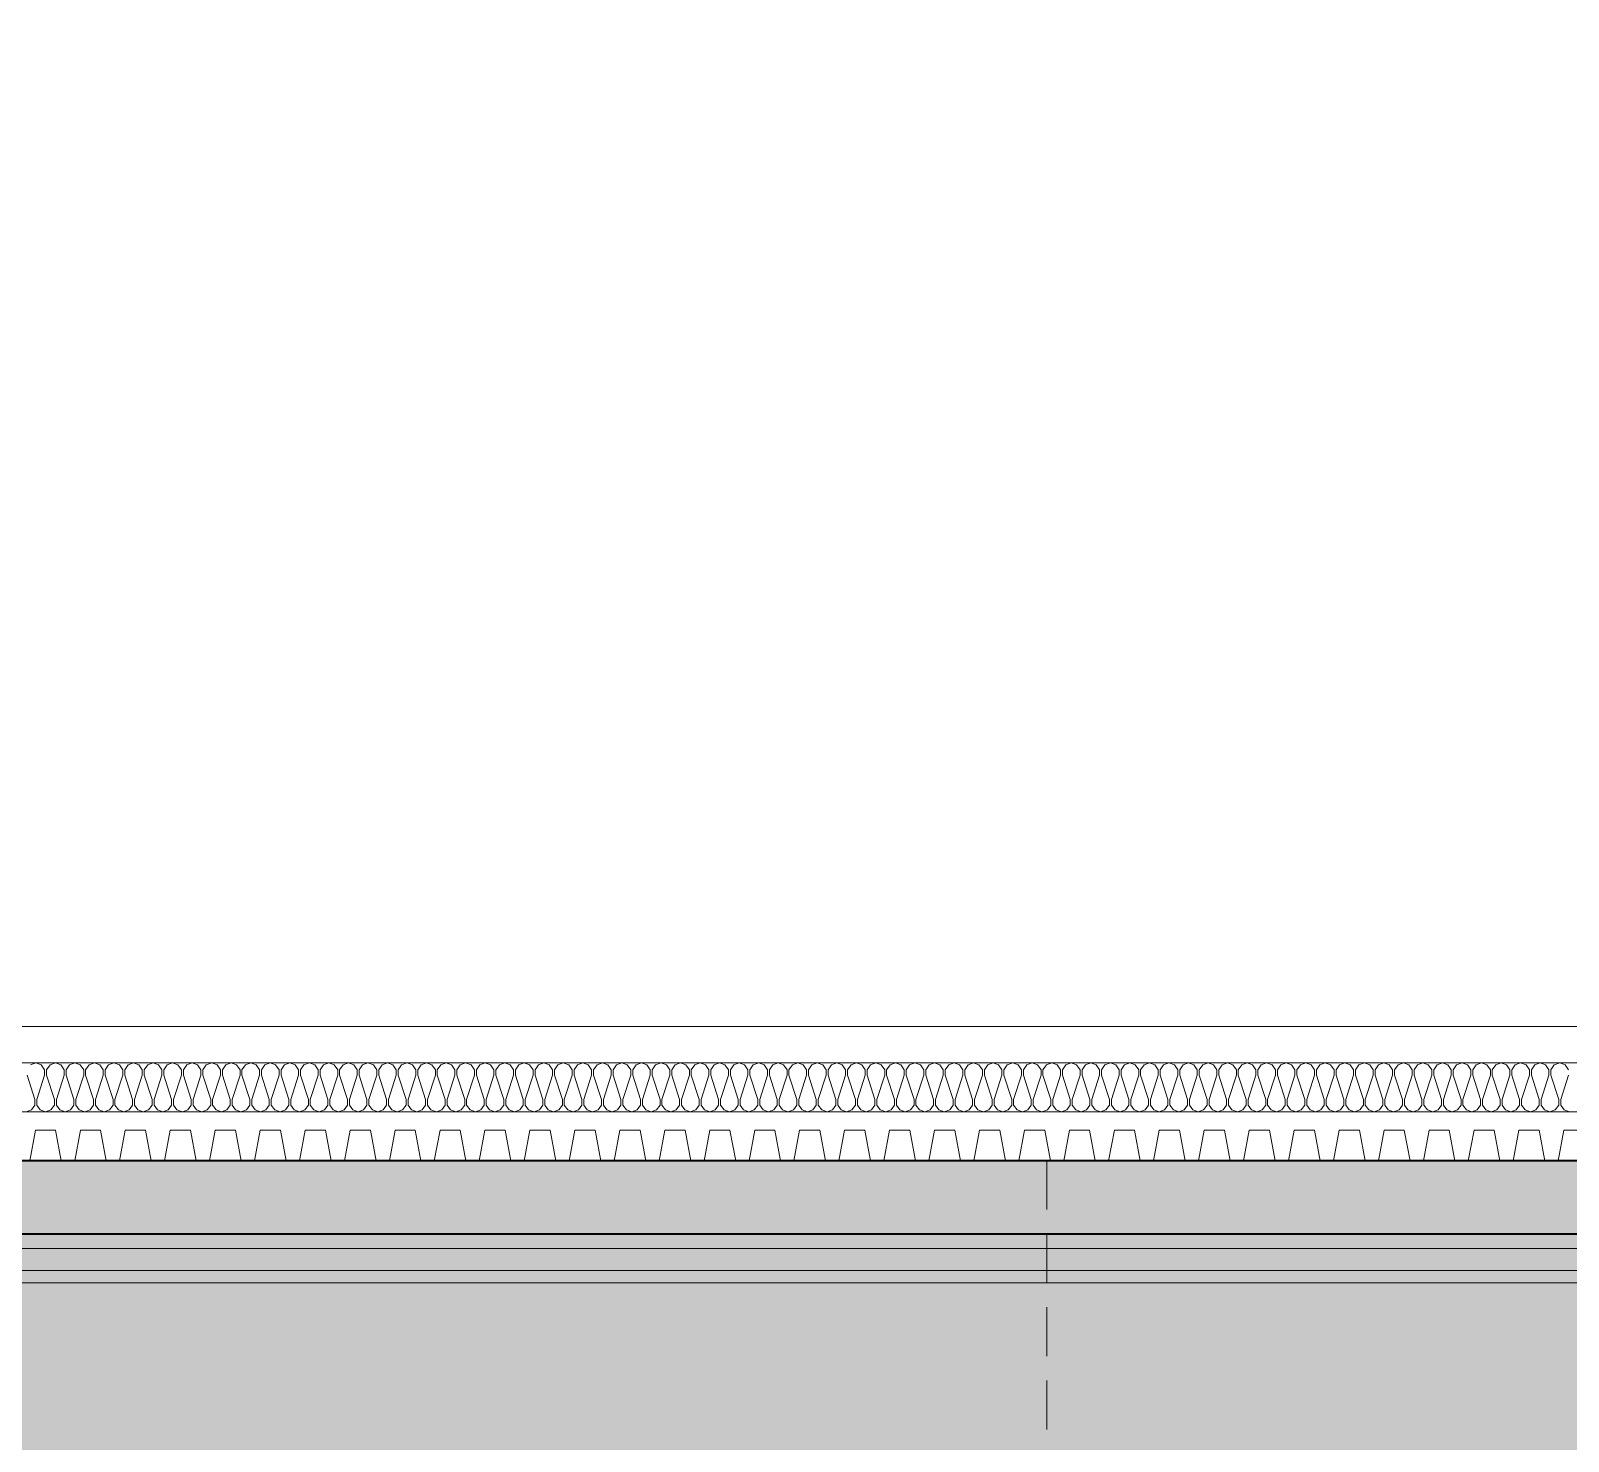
# Model space of a CAD drawing. Header units: millimetres. Extents: x 0 to 420000, y 0 to 297000.
# Drawn here: x 148502 to 154798, y 22752 to 28526 of the extents above; entities that cross this region are included whole.
import ezdxf

# ---------------------------------------------------------------- set-up
doc = ezdxf.new("R2010")
doc.units = ezdxf.units.MM
doc.linetypes.add('CEN', pattern=[62, 60, -1, 0, -1])
doc.linetypes.add('HIDDEN', pattern=[0.375, 0.25, -0.125])
for name, color, linetype, lineweight in [('A-AXIS-LINE', 1, 'CEN', 15), ('A-CONC-LIN1', 2, 'Continuous', 40), ('A-SECT-LIN3', 255, 'Continuous', 18), ('A-XXXX-DRBD', 9, 'Continuous', 20), ('A-XXXX-FIN2', 6, 'Continuous', 20), ('A-XXXX-HATC', 8, 'Continuous', 18), ('A-XXXX-HID', 8, 'HIDDEN', 18), ('A-XXXX-INSL2', 8, 'Continuous', 18)]:
    doc.layers.add(name, color=color, linetype=linetype, lineweight=lineweight)
doc.layers.add('A-CONC-SOLD', color=253, linetype='CEN')
doc.layers.add('A-XXXX-SOLD', color=252, linetype='Continuous')

# ---------------------------------------------------------------- blocks, each defined once
blk = doc.blocks.new('axis(211208)')
at = {"layer": 'A-AXIS-LINE', "ltscale": 1000}
for p, q in [((4631788.1, -441118.7), (4955413.1, -441118.7)), ((4631788.1, -442118.7), (4955413.1, -442118.7))]:
    blk.add_line(p, q, dxfattribs=at)
blk = doc.blocks.new('지하2층')
at = {"layer": 'A-CONC-SOLD'}
h = blk.add_hatch(color=256, dxfattribs=at)
h.dxf.hatch_style = 1
h.paths.add_polyline_path([(4879373.8, -392168.7), (4878973.8, -392168.7), (4878973.8, -391118.7), (4878823.8, -391118.7), (4878823.8, -391368.7), (4878373.8, -391368.7), (4878373.8, -392368.7), (4878323.8, -392368.7), (4878323.8, -393068.7), (4878673.8, -393068.7), (4878673.8, -401668.7), (4877923.8, -401668.7), (4877923.8, -401118.7), (4877723.8, -401118.7), (4877723.8, -401668.7), (4801523.8, -401668.7), (4801523.8, -401128.7), (4801323.8, -401128.7), (4801323.8, -401968.7), (4801493.8, -401968.7), (4801478.8, -401977.7), (4801478.8, -402318.7), (4759168.8, -402318.7), (4759168.8, -401977.7), (4759153.8, -401968.7), (4759323.8, -401968.7), (4759323.8, -401128.7), (4759123.8, -401128.7), (4759123.8, -401668.7), (4682923.8, -401668.7), (4682923.8, -401118.7), (4682723.8, -401118.7), (4682723.8, -401668.7), (4681973.8, -401668.7), (4681973.8, -393068.7), (4682323.8, -393068.7), (4682323.8, -392368.7), (4682273.8, -392368.7), (4682273.8, -391368.7), (4681823.8, -391368.7), (4681823.8, -391118.7), (4681673.8, -391118.7), (4681673.8, -392168.7), (4681273.8, -392168.7), (4681273.8, -401968.7), (4758323.8, -401968.7), (4758323.8, -402618.7), (4802323.8, -402618.7), (4802323.8, -401968.7), (4879373.8, -401968.7)])
at = {"layer": 'A-CONC-LIN1'}
for points in [[(4681673.8, -391118.7), (4681673.8, -392168.7), (4681273.8, -392168.7), (4681273.8, -401968.7), (4758323.8, -401968.7), (4758323.8, -402618.7), (4802323.8, -402618.7), (4802323.8, -401968.7), (4879373.8, -401968.7), (4879373.8, -392168.7), (4878973.8, -392168.7), (4878973.8, -391118.7)], [(4759123.8, -401668.7), (4682923.8, -401668.7), (4682923.8, -401118.7), (4682723.8, -401118.7), (4682723.8, -401668.7), (4681973.8, -401668.7), (4681973.8, -393068.7), (4682323.8, -393068.7), (4682323.8, -392368.7), (4682273.8, -392368.7), (4682273.8, -391368.7), (4681823.8, -391368.7), (4681823.8, -391118.7), (4681673.8, -391118.7)]]:
    blk.add_lwpolyline(points, dxfattribs=at)
at = {"layer": 'A-XXXX-DRBD'}
blk.add_lwpolyline([(4718808.7, -401668.7), (4718832, -401543.7), (4718914.8, -401543.7), (4718938.1, -401668.7), (4718992.8, -401668.7), (4719016.1, -401543.7), (4719098.9, -401543.7), (4719122.2, -401668.7), (4719176.9, -401668.7), (4719200.2, -401543.7), (4719283, -401543.7), (4719306.3, -401668.7), (4719361, -401668.7), (4719384.3, -401543.7), (4719467.1, -401543.7), (4719490.4, -401668.7), (4719545.1, -401668.7), (4719568.4, -401543.7), (4719651.2, -401543.7), (4719674.5, -401668.7), (4719729.1, -401668.7), (4719752.5, -401543.7), (4719835.3, -401543.7), (4719858.6, -401668.7), (4719913.2, -401668.7), (4719936.5, -401543.7), (4720019.4, -401543.7), (4720042.7, -401668.7), (4720097.3, -401668.7), (4720120.6, -401543.7), (4720203.5, -401543.7), (4720226.8, -401668.7), (4720281.4, -401668.7), (4720304.7, -401543.7), (4720387.5, -401543.7), (4720410.9, -401668.7), (4720465.5, -401668.7), (4720488.8, -401543.7), (4720571.6, -401543.7), (4720595, -401668.7), (4720649.6, -401668.7), (4720672.9, -401543.7), (4720755.7, -401543.7), (4720779, -401668.7), (4720833.7, -401668.7), (4720857, -401543.7), (4720939.8, -401543.7), (4720963.1, -401668.7), (4721017.8, -401668.7), (4721041.1, -401543.7), (4721123.9, -401543.7), (4721147.2, -401668.7), (4721201.9, -401668.7), (4721225.2, -401543.7), (4721308, -401543.7), (4721331.3, -401668.7), (4721385.9, -401668.7), (4721409.3, -401543.7), (4721492.1, -401543.7), (4721515.4, -401668.7), (4721570, -401668.7), (4721593.3, -401543.7), (4721676.2, -401543.7), (4721699.5, -401668.7), (4721754.1, -401668.7), (4721777.4, -401543.7), (4721860.3, -401543.7), (4721883.6, -401668.7), (4721938.2, -401668.7), (4721961.5, -401543.7), (4722044.4, -401543.7), (4722067.7, -401668.7), (4722122.3, -401668.7), (4722145.6, -401543.7), (4722228.4, -401543.7), (4722251.8, -401668.7), (4722306.4, -401668.7), (4722329.7, -401543.7), (4722412.5, -401543.7), (4722435.8, -401668.7), (4722490.5, -401668.7), (4722513.8, -401543.7), (4722596.6, -401543.7), (4722619.9, -401668.7), (4722674.6, -401668.7), (4722697.9, -401543.7), (4722780.7, -401543.7), (4722804, -401668.7), (4722858.7, -401668.7), (4722882, -401543.7), (4722964.8, -401543.7), (4722988.1, -401668.7), (4723042.8, -401668.7), (4723066.1, -401543.7), (4723148.9, -401543.7), (4723172.2, -401668.7), (4723226.8, -401668.7), (4723250.2, -401543.7), (4723333, -401543.7), (4723356.3, -401668.7), (4723410.9, -401668.7), (4723434.2, -401543.7), (4723517.1, -401543.7), (4723540.4, -401668.7), (4723595, -401668.7), (4723618.3, -401543.7), (4723701.2, -401543.7), (4723724.5, -401668.7), (4723779.1, -401668.7), (4723802.4, -401543.7), (4723885.2, -401543.7), (4723908.6, -401668.7), (4723963.2, -401668.7), (4723986.5, -401543.7), (4724069.3, -401543.7), (4724092.6, -401668.7), (4724147.3, -401668.7), (4724170.6, -401543.7), (4724253.4, -401543.7), (4724276.7, -401668.7), (4724331.4, -401668.7), (4724354.7, -401543.7), (4724437.5, -401543.7), (4724460.8, -401668.7), (4724515.5, -401668.7), (4724538.8, -401543.7), (4724621.6, -401543.7), (4724644.9, -401668.7), (4724699.6, -401668.7), (4724722.9, -401543.7), (4724805.7, -401543.7), (4724829, -401668.7), (4724883.6, -401668.7), (4724907, -401543.7), (4724989.8, -401543.7), (4725013.1, -401668.7), (4725067.7, -401668.7), (4725091, -401543.7), (4725173.9, -401543.7)], dxfattribs=at)
at = {"layer": 'A-XXXX-FIN2'}
blk.add_lwpolyline([(4683073.8, -401118.7), (4759113.8, -401118.7)], dxfattribs=at)
at = {"layer": 'A-XXXX-INSL2'}
for points in [[(4682923.8, -401268.7), (4759113.8, -401268.7)], [(4725113.8, -401468.7), (4725091.8, -401460.7), (4725077.8, -401440.7), (4725077.8, -401418.7), (4725109.8, -401318.7)], [(4725109.8, -401296.7), (4725095.8, -401276.7), (4725073.8, -401268.7), (4725051.8, -401276.7), (4725037.8, -401296.7), (4725037.8, -401318.7), (4725069.8, -401418.7), (4725069.8, -401440.7), (4725055.8, -401460.7), (4725033.8, -401468.7), (4725011.8, -401460.7), (4724997.8, -401440.7), (4724997.8, -401418.7), (4725029.8, -401318.7), (4725029.8, -401296.7), (4725015.8, -401276.7), (4724993.8, -401268.7), (4724971.8, -401276.7), (4724957.8, -401296.7), (4724957.8, -401318.7), (4724989.8, -401418.7), (4724989.8, -401440.7), (4724975.8, -401460.7), (4724953.8, -401468.7), (4724931.8, -401460.7), (4724917.8, -401440.7), (4724917.8, -401418.7), (4724949.8, -401318.7), (4724949.8, -401296.7), (4724935.8, -401276.7), (4724913.8, -401268.7), (4724891.8, -401276.7), (4724877.8, -401296.7), (4724877.8, -401318.7), (4724909.8, -401418.7), (4724909.8, -401440.7), (4724895.8, -401460.7), (4724873.8, -401468.7), (4724851.8, -401460.7), (4724837.8, -401440.7), (4724837.8, -401418.7), (4724869.8, -401318.7), (4724869.8, -401296.7), (4724855.8, -401276.7), (4724833.8, -401268.7), (4724811.8, -401276.7), (4724797.8, -401296.7), (4724797.8, -401318.7), (4724829.8, -401418.7), (4724829.8, -401440.7), (4724815.8, -401460.7), (4724793.8, -401468.7), (4724771.8, -401460.7), (4724757.8, -401440.7), (4724757.8, -401418.7), (4724789.8, -401318.7), (4724789.8, -401296.7), (4724775.8, -401276.7), (4724753.8, -401268.7), (4724731.8, -401276.7), (4724717.8, -401296.7), (4724717.8, -401318.7), (4724749.8, -401418.7), (4724749.8, -401440.7), (4724735.8, -401460.7), (4724713.8, -401468.7), (4724691.8, -401460.7), (4724677.8, -401440.7), (4724677.8, -401418.7), (4724709.8, -401318.7), (4724709.8, -401296.7), (4724695.8, -401276.7), (4724673.8, -401268.7), (4724651.8, -401276.7), (4724637.8, -401296.7), (4724637.8, -401318.7), (4724669.8, -401418.7), (4724669.8, -401440.7), (4724655.8, -401460.7), (4724633.8, -401468.7), (4724611.8, -401460.7), (4724597.8, -401440.7), (4724597.8, -401418.7), (4724629.8, -401318.7), (4724629.8, -401296.7), (4724615.8, -401276.7), (4724593.8, -401268.7), (4724571.8, -401276.7), (4724557.8, -401296.7), (4724557.8, -401318.7), (4724589.8, -401418.7), (4724589.8, -401440.7), (4724575.8, -401460.7), (4724553.8, -401468.7), (4724531.8, -401460.7), (4724517.8, -401440.7), (4724517.8, -401418.7), (4724549.8, -401318.7), (4724549.8, -401296.7), (4724535.8, -401276.7), (4724513.8, -401268.7), (4724491.8, -401276.7), (4724477.8, -401296.7), (4724477.8, -401318.7), (4724509.8, -401418.7), (4724509.8, -401440.7), (4724495.8, -401460.7), (4724473.8, -401468.7), (4724451.8, -401460.7), (4724437.8, -401440.7), (4724437.8, -401418.7), (4724469.8, -401318.7), (4724469.8, -401296.7), (4724455.8, -401276.7), (4724433.8, -401268.7), (4724411.8, -401276.7), (4724397.8, -401296.7), (4724397.8, -401318.7), (4724429.8, -401418.7), (4724429.8, -401440.7), (4724415.8, -401460.7), (4724393.8, -401468.7), (4724371.8, -401460.7), (4724357.8, -401440.7), (4724357.8, -401418.7), (4724389.8, -401318.7), (4724389.8, -401296.7), (4724375.8, -401276.7), (4724353.8, -401268.7), (4724331.8, -401276.7), (4724317.8, -401296.7), (4724317.8, -401318.7), (4724349.8, -401418.7), (4724349.8, -401440.7), (4724335.8, -401460.7), (4724313.8, -401468.7), (4724291.8, -401460.7), (4724277.8, -401440.7), (4724277.8, -401418.7), (4724309.8, -401318.7), (4724309.8, -401296.7), (4724295.8, -401276.7), (4724273.8, -401268.7), (4724251.8, -401276.7), (4724237.8, -401296.7), (4724237.8, -401318.7), (4724269.8, -401418.7), (4724269.8, -401440.7), (4724255.8, -401460.7), (4724233.8, -401468.7), (4724211.8, -401460.7), (4724197.8, -401440.7), (4724197.8, -401418.7), (4724229.8, -401318.7), (4724229.8, -401296.7), (4724215.8, -401276.7), (4724193.8, -401268.7), (4724171.8, -401276.7), (4724157.8, -401296.7), (4724157.8, -401318.7), (4724189.8, -401418.7), (4724189.8, -401440.7), (4724175.8, -401460.7), (4724153.8, -401468.7), (4724131.8, -401460.7), (4724117.8, -401440.7), (4724117.8, -401418.7), (4724149.8, -401318.7), (4724149.8, -401296.7), (4724135.8, -401276.7), (4724113.8, -401268.7), (4724091.8, -401276.7), (4724077.8, -401296.7), (4724077.8, -401318.7), (4724109.8, -401418.7), (4724109.8, -401440.7), (4724095.8, -401460.7), (4724073.8, -401468.7), (4724051.8, -401460.7), (4724037.8, -401440.7), (4724037.8, -401418.7), (4724069.8, -401318.7), (4724069.8, -401296.7), (4724055.8, -401276.7), (4724033.8, -401268.7), (4724011.8, -401276.7), (4723997.8, -401296.7), (4723997.8, -401318.7), (4724029.8, -401418.7), (4724029.8, -401440.7), (4724015.8, -401460.7), (4723993.8, -401468.7), (4723971.8, -401460.7), (4723957.8, -401440.7), (4723957.8, -401418.7), (4723989.8, -401318.7), (4723989.8, -401296.7), (4723975.8, -401276.7), (4723953.8, -401268.7), (4723931.8, -401276.7), (4723917.8, -401296.7), (4723917.8, -401318.7), (4723949.8, -401418.7), (4723949.8, -401440.7), (4723935.8, -401460.7), (4723913.8, -401468.7), (4723891.8, -401460.7), (4723877.8, -401440.7), (4723877.8, -401418.7), (4723909.8, -401318.7), (4723909.8, -401296.7), (4723895.8, -401276.7), (4723873.8, -401268.7), (4723851.8, -401276.7), (4723837.8, -401296.7), (4723837.8, -401318.7), (4723869.8, -401418.7), (4723869.8, -401440.7), (4723855.8, -401460.7), (4723833.8, -401468.7), (4723811.8, -401460.7), (4723797.8, -401440.7), (4723797.8, -401418.7), (4723829.8, -401318.7), (4723829.8, -401296.7), (4723815.8, -401276.7), (4723793.8, -401268.7), (4723771.8, -401276.7), (4723757.8, -401296.7), (4723757.8, -401318.7), (4723789.8, -401418.7), (4723789.8, -401440.7), (4723775.8, -401460.7), (4723753.8, -401468.7), (4723731.8, -401460.7), (4723717.8, -401440.7), (4723717.8, -401418.7), (4723749.8, -401318.7), (4723749.8, -401296.7), (4723735.8, -401276.7), (4723713.8, -401268.7), (4723691.8, -401276.7), (4723677.8, -401296.7), (4723677.8, -401318.7), (4723709.8, -401418.7), (4723709.8, -401440.7), (4723695.8, -401460.7), (4723673.8, -401468.7), (4723651.8, -401460.7), (4723637.8, -401440.7), (4723637.8, -401418.7), (4723669.8, -401318.7), (4723669.8, -401296.7), (4723655.8, -401276.7), (4723633.8, -401268.7), (4723611.8, -401276.7), (4723597.8, -401296.7), (4723597.8, -401318.7), (4723629.8, -401418.7), (4723629.8, -401440.7), (4723615.8, -401460.7), (4723593.8, -401468.7), (4723571.8, -401460.7), (4723557.8, -401440.7), (4723557.8, -401418.7), (4723589.8, -401318.7), (4723589.8, -401296.7), (4723575.8, -401276.7), (4723553.8, -401268.7), (4723531.8, -401276.7), (4723517.8, -401296.7), (4723517.8, -401318.7), (4723549.8, -401418.7), (4723549.8, -401440.7), (4723535.8, -401460.7), (4723513.8, -401468.7), (4723491.8, -401460.7), (4723477.8, -401440.7), (4723477.8, -401418.7), (4723509.8, -401318.7), (4723509.8, -401296.7), (4723495.8, -401276.7), (4723473.8, -401268.7), (4723451.8, -401276.7), (4723437.8, -401296.7), (4723437.8, -401318.7), (4723469.8, -401418.7), (4723469.8, -401440.7), (4723455.8, -401460.7), (4723433.8, -401468.7), (4723411.8, -401460.7), (4723397.8, -401440.7), (4723397.8, -401418.7), (4723429.8, -401318.7), (4723429.8, -401296.7), (4723415.8, -401276.7), (4723393.8, -401268.7), (4723371.8, -401276.7), (4723357.8, -401296.7), (4723357.8, -401318.7), (4723389.8, -401418.7), (4723389.8, -401440.7), (4723375.8, -401460.7), (4723353.8, -401468.7), (4723331.8, -401460.7), (4723317.8, -401440.7), (4723317.8, -401418.7), (4723349.8, -401318.7), (4723349.8, -401296.7), (4723335.8, -401276.7), (4723313.8, -401268.7), (4723291.8, -401276.7), (4723277.8, -401296.7), (4723277.8, -401318.7), (4723309.8, -401418.7), (4723309.8, -401440.7), (4723295.8, -401460.7), (4723273.8, -401468.7), (4723251.8, -401460.7), (4723237.8, -401440.7), (4723237.8, -401418.7), (4723269.8, -401318.7), (4723269.8, -401296.7), (4723255.8, -401276.7), (4723233.8, -401268.7), (4723211.8, -401276.7), (4723197.8, -401296.7), (4723197.8, -401318.7), (4723229.8, -401418.7), (4723229.8, -401440.7), (4723215.8, -401460.7), (4723193.8, -401468.7), (4723171.8, -401460.7), (4723157.8, -401440.7), (4723157.8, -401418.7), (4723189.8, -401318.7), (4723189.8, -401296.7), (4723175.8, -401276.7), (4723153.8, -401268.7), (4723131.8, -401276.7), (4723117.8, -401296.7), (4723117.8, -401318.7), (4723149.8, -401418.7), (4723149.8, -401440.7), (4723135.8, -401460.7), (4723113.8, -401468.7), (4723091.8, -401460.7), (4723077.8, -401440.7), (4723077.8, -401418.7), (4723109.8, -401318.7), (4723109.8, -401296.7), (4723095.8, -401276.7), (4723073.8, -401268.7), (4723051.8, -401276.7), (4723037.8, -401296.7), (4723037.8, -401318.7), (4723069.8, -401418.7), (4723069.8, -401440.7), (4723055.8, -401460.7), (4723033.8, -401468.7), (4723011.8, -401460.7), (4722997.8, -401440.7), (4722997.8, -401418.7), (4723029.8, -401318.7), (4723029.8, -401296.7), (4723015.8, -401276.7), (4722993.8, -401268.7), (4722971.8, -401276.7), (4722957.8, -401296.7), (4722957.8, -401318.7), (4722989.8, -401418.7), (4722989.8, -401440.7), (4722975.8, -401460.7), (4722953.8, -401468.7), (4722931.8, -401460.7), (4722917.8, -401440.7), (4722917.8, -401418.7), (4722949.8, -401318.7), (4722949.8, -401296.7), (4722935.8, -401276.7), (4722913.8, -401268.7), (4722891.8, -401276.7), (4722877.8, -401296.7), (4722877.8, -401318.7), (4722909.8, -401418.7), (4722909.8, -401440.7), (4722895.8, -401460.7), (4722873.8, -401468.7), (4722851.8, -401460.7), (4722837.8, -401440.7), (4722837.8, -401418.7), (4722869.8, -401318.7), (4722869.8, -401296.7), (4722855.8, -401276.7), (4722833.8, -401268.7), (4722811.8, -401276.7), (4722797.8, -401296.7), (4722797.8, -401318.7), (4722829.8, -401418.7), (4722829.8, -401440.7), (4722815.8, -401460.7), (4722793.8, -401468.7), (4722771.8, -401460.7), (4722757.8, -401440.7), (4722757.8, -401418.7), (4722789.8, -401318.7), (4722789.8, -401296.7), (4722775.8, -401276.7), (4722753.8, -401268.7), (4722731.8, -401276.7), (4722717.8, -401296.7), (4722717.8, -401318.7), (4722749.8, -401418.7), (4722749.8, -401440.7), (4722735.8, -401460.7), (4722713.8, -401468.7), (4722691.8, -401460.7), (4722677.8, -401440.7), (4722677.8, -401418.7), (4722709.8, -401318.7), (4722709.8, -401296.7), (4722695.8, -401276.7), (4722673.8, -401268.7), (4722651.8, -401276.7), (4722637.8, -401296.7), (4722637.8, -401318.7), (4722669.8, -401418.7), (4722669.8, -401440.7), (4722655.8, -401460.7), (4722633.8, -401468.7), (4722611.8, -401460.7), (4722597.8, -401440.7), (4722597.8, -401418.7), (4722629.8, -401318.7), (4722629.8, -401296.7), (4722615.8, -401276.7), (4722593.8, -401268.7), (4722571.8, -401276.7), (4722557.8, -401296.7), (4722557.8, -401318.7), (4722589.8, -401418.7), (4722589.8, -401440.7), (4722575.8, -401460.7), (4722553.8, -401468.7), (4722531.8, -401460.7), (4722517.8, -401440.7), (4722517.8, -401418.7), (4722549.8, -401318.7), (4722549.8, -401296.7), (4722535.8, -401276.7), (4722513.8, -401268.7), (4722491.8, -401276.7), (4722477.8, -401296.7), (4722477.8, -401318.7), (4722509.8, -401418.7), (4722509.8, -401440.7), (4722495.8, -401460.7), (4722473.8, -401468.7), (4722451.8, -401460.7), (4722437.8, -401440.7), (4722437.8, -401418.7), (4722469.8, -401318.7), (4722469.8, -401296.7), (4722455.8, -401276.7), (4722433.8, -401268.7), (4722411.8, -401276.7), (4722397.8, -401296.7), (4722397.8, -401318.7), (4722429.8, -401418.7), (4722429.8, -401440.7), (4722415.8, -401460.7), (4722393.8, -401468.7), (4722371.8, -401460.7), (4722357.8, -401440.7), (4722357.8, -401418.7), (4722389.8, -401318.7), (4722389.8, -401296.7), (4722375.8, -401276.7), (4722353.8, -401268.7), (4722331.8, -401276.7), (4722317.8, -401296.7), (4722317.8, -401318.7), (4722349.8, -401418.7), (4722349.8, -401440.7), (4722335.8, -401460.7), (4722313.8, -401468.7), (4722291.8, -401460.7), (4722277.8, -401440.7), (4722277.8, -401418.7), (4722309.8, -401318.7), (4722309.8, -401296.7), (4722295.8, -401276.7), (4722273.8, -401268.7), (4722251.8, -401276.7), (4722237.8, -401296.7), (4722237.8, -401318.7), (4722269.8, -401418.7), (4722269.8, -401440.7), (4722255.8, -401460.7), (4722233.8, -401468.7), (4722211.8, -401460.7), (4722197.8, -401440.7), (4722197.8, -401418.7), (4722229.8, -401318.7), (4722229.8, -401296.7), (4722215.8, -401276.7), (4722193.8, -401268.7), (4722171.8, -401276.7), (4722157.8, -401296.7), (4722157.8, -401318.7), (4722189.8, -401418.7), (4722189.8, -401440.7), (4722175.8, -401460.7), (4722153.8, -401468.7), (4722131.8, -401460.7), (4722117.8, -401440.7), (4722117.8, -401418.7), (4722149.8, -401318.7), (4722149.8, -401296.7), (4722135.8, -401276.7), (4722113.8, -401268.7), (4722091.8, -401276.7), (4722077.8, -401296.7), (4722077.8, -401318.7), (4722109.8, -401418.7), (4722109.8, -401440.7), (4722095.8, -401460.7), (4722073.8, -401468.7), (4722051.8, -401460.7), (4722037.8, -401440.7), (4722037.8, -401418.7), (4722069.8, -401318.7), (4722069.8, -401296.7), (4722055.8, -401276.7), (4722033.8, -401268.7), (4722011.8, -401276.7), (4721997.8, -401296.7), (4721997.8, -401318.7), (4722029.8, -401418.7), (4722029.8, -401440.7), (4722015.8, -401460.7), (4721993.8, -401468.7), (4721971.8, -401460.7), (4721957.8, -401440.7), (4721957.8, -401418.7), (4721989.8, -401318.7), (4721989.8, -401296.7), (4721975.8, -401276.7), (4721953.8, -401268.7), (4721931.8, -401276.7), (4721917.8, -401296.7), (4721917.8, -401318.7), (4721949.8, -401418.7), (4721949.8, -401440.7), (4721935.8, -401460.7), (4721913.8, -401468.7), (4721891.8, -401460.7), (4721877.8, -401440.7), (4721877.8, -401418.7), (4721909.8, -401318.7), (4721909.8, -401296.7), (4721895.8, -401276.7), (4721873.8, -401268.7), (4721851.8, -401276.7), (4721837.8, -401296.7), (4721837.8, -401318.7), (4721869.8, -401418.7), (4721869.8, -401440.7), (4721855.8, -401460.7), (4721833.8, -401468.7), (4721811.8, -401460.7), (4721797.8, -401440.7), (4721797.8, -401418.7), (4721829.8, -401318.7), (4721829.8, -401296.7), (4721815.8, -401276.7), (4721793.8, -401268.7), (4721771.8, -401276.7), (4721757.8, -401296.7), (4721757.8, -401318.7), (4721789.8, -401418.7), (4721789.8, -401440.7), (4721775.8, -401460.7), (4721753.8, -401468.7), (4721731.8, -401460.7), (4721717.8, -401440.7), (4721717.8, -401418.7), (4721749.8, -401318.7), (4721749.8, -401296.7), (4721735.8, -401276.7), (4721713.8, -401268.7), (4721691.8, -401276.7), (4721677.8, -401296.7), (4721677.8, -401318.7), (4721709.8, -401418.7), (4721709.8, -401440.7), (4721695.8, -401460.7), (4721673.8, -401468.7), (4721651.8, -401460.7), (4721637.8, -401440.7), (4721637.8, -401418.7), (4721669.8, -401318.7), (4721669.8, -401296.7), (4721655.8, -401276.7), (4721633.8, -401268.7), (4721611.8, -401276.7), (4721597.8, -401296.7), (4721597.8, -401318.7), (4721629.8, -401418.7), (4721629.8, -401440.7), (4721615.8, -401460.7), (4721593.8, -401468.7), (4721571.8, -401460.7), (4721557.8, -401440.7), (4721557.8, -401418.7), (4721589.8, -401318.7), (4721589.8, -401296.7), (4721575.8, -401276.7), (4721553.8, -401268.7), (4721531.8, -401276.7), (4721517.8, -401296.7), (4721517.8, -401318.7), (4721549.8, -401418.7), (4721549.8, -401440.7), (4721535.8, -401460.7), (4721513.8, -401468.7), (4721491.8, -401460.7), (4721477.8, -401440.7), (4721477.8, -401418.7), (4721509.8, -401318.7), (4721509.8, -401296.7), (4721495.8, -401276.7), (4721473.8, -401268.7), (4721451.8, -401276.7), (4721437.8, -401296.7), (4721437.8, -401318.7), (4721469.8, -401418.7), (4721469.8, -401440.7), (4721455.8, -401460.7), (4721433.8, -401468.7), (4721411.8, -401460.7), (4721397.8, -401440.7), (4721397.8, -401418.7), (4721429.8, -401318.7), (4721429.8, -401296.7), (4721415.8, -401276.7), (4721393.8, -401268.7), (4721371.8, -401276.7), (4721357.8, -401296.7), (4721357.8, -401318.7), (4721389.8, -401418.7), (4721389.8, -401440.7), (4721375.8, -401460.7), (4721353.8, -401468.7), (4721331.8, -401460.7), (4721317.8, -401440.7), (4721317.8, -401418.7), (4721349.8, -401318.7), (4721349.8, -401296.7), (4721335.8, -401276.7), (4721313.8, -401268.7), (4721291.8, -401276.7), (4721277.8, -401296.7), (4721277.8, -401318.7), (4721309.8, -401418.7), (4721309.8, -401440.7), (4721295.8, -401460.7), (4721273.8, -401468.7), (4721251.8, -401460.7), (4721237.8, -401440.7), (4721237.8, -401418.7), (4721269.8, -401318.7), (4721269.8, -401296.7), (4721255.8, -401276.7), (4721233.8, -401268.7), (4721211.8, -401276.7), (4721197.8, -401296.7), (4721197.8, -401318.7), (4721229.8, -401418.7), (4721229.8, -401440.7), (4721215.8, -401460.7), (4721193.8, -401468.7), (4721171.8, -401460.7), (4721157.8, -401440.7), (4721157.8, -401418.7), (4721189.8, -401318.7), (4721189.8, -401296.7), (4721175.8, -401276.7), (4721153.8, -401268.7), (4721131.8, -401276.7), (4721117.8, -401296.7), (4721117.8, -401318.7), (4721149.8, -401418.7), (4721149.8, -401440.7), (4721135.8, -401460.7), (4721113.8, -401468.7), (4721091.8, -401460.7), (4721077.8, -401440.7), (4721077.8, -401418.7), (4721109.8, -401318.7), (4721109.8, -401296.7), (4721095.8, -401276.7), (4721073.8, -401268.7), (4721051.8, -401276.7), (4721037.8, -401296.7), (4721037.8, -401318.7), (4721069.8, -401418.7), (4721069.8, -401440.7), (4721055.8, -401460.7), (4721033.8, -401468.7), (4721011.8, -401460.7), (4720997.8, -401440.7), (4720997.8, -401418.7), (4721029.8, -401318.7), (4721029.8, -401296.7), (4721015.8, -401276.7), (4720993.8, -401268.7), (4720971.8, -401276.7), (4720957.8, -401296.7), (4720957.8, -401318.7), (4720989.8, -401418.7), (4720989.8, -401440.7), (4720975.8, -401460.7), (4720953.8, -401468.7), (4720931.8, -401460.7), (4720917.8, -401440.7), (4720917.8, -401418.7), (4720949.8, -401318.7), (4720949.8, -401296.7), (4720935.8, -401276.7), (4720913.8, -401268.7), (4720891.8, -401276.7), (4720877.8, -401296.7), (4720877.8, -401318.7), (4720909.8, -401418.7), (4720909.8, -401440.7), (4720895.8, -401460.7), (4720873.8, -401468.7), (4720851.8, -401460.7), (4720837.8, -401440.7), (4720837.8, -401418.7), (4720869.8, -401318.7), (4720869.8, -401296.7), (4720855.8, -401276.7), (4720833.8, -401268.7), (4720811.8, -401276.7), (4720797.8, -401296.7), (4720797.8, -401318.7), (4720829.8, -401418.7), (4720829.8, -401440.7), (4720815.8, -401460.7), (4720793.8, -401468.7), (4720771.8, -401460.7), (4720757.8, -401440.7), (4720757.8, -401418.7), (4720789.8, -401318.7), (4720789.8, -401296.7), (4720775.8, -401276.7), (4720753.8, -401268.7), (4720731.8, -401276.7), (4720717.8, -401296.7), (4720717.8, -401318.7), (4720749.8, -401418.7), (4720749.8, -401440.7), (4720735.8, -401460.7), (4720713.8, -401468.7), (4720691.8, -401460.7), (4720677.8, -401440.7), (4720677.8, -401418.7), (4720709.8, -401318.7), (4720709.8, -401296.7), (4720695.8, -401276.7), (4720673.8, -401268.7), (4720651.8, -401276.7), (4720637.8, -401296.7), (4720637.8, -401318.7), (4720669.8, -401418.7), (4720669.8, -401440.7), (4720655.8, -401460.7), (4720633.8, -401468.7), (4720611.8, -401460.7), (4720597.8, -401440.7), (4720597.8, -401418.7), (4720629.8, -401318.7), (4720629.8, -401296.7), (4720615.8, -401276.7), (4720593.8, -401268.7), (4720571.8, -401276.7), (4720557.8, -401296.7), (4720557.8, -401318.7), (4720589.8, -401418.7), (4720589.8, -401440.7), (4720575.8, -401460.7), (4720553.8, -401468.7), (4720531.8, -401460.7), (4720517.8, -401440.7), (4720517.8, -401418.7), (4720549.8, -401318.7), (4720549.8, -401296.7), (4720535.8, -401276.7), (4720513.8, -401268.7), (4720491.8, -401276.7), (4720477.8, -401296.7), (4720477.8, -401318.7), (4720509.8, -401418.7), (4720509.8, -401440.7), (4720495.8, -401460.7), (4720473.8, -401468.7), (4720451.8, -401460.7), (4720437.8, -401440.7), (4720437.8, -401418.7), (4720469.8, -401318.7), (4720469.8, -401296.7), (4720455.8, -401276.7), (4720433.8, -401268.7), (4720411.8, -401276.7), (4720397.8, -401296.7), (4720397.8, -401318.7), (4720429.8, -401418.7), (4720429.8, -401440.7), (4720415.8, -401460.7), (4720393.8, -401468.7), (4720371.8, -401460.7), (4720357.8, -401440.7), (4720357.8, -401418.7), (4720389.8, -401318.7), (4720389.8, -401296.7), (4720375.8, -401276.7), (4720353.8, -401268.7), (4720331.8, -401276.7), (4720317.8, -401296.7), (4720317.8, -401318.7), (4720349.8, -401418.7), (4720349.8, -401440.7), (4720335.8, -401460.7), (4720313.8, -401468.7), (4720291.8, -401460.7), (4720277.8, -401440.7), (4720277.8, -401418.7), (4720309.8, -401318.7), (4720309.8, -401296.7), (4720295.8, -401276.7), (4720273.8, -401268.7), (4720251.8, -401276.7), (4720237.8, -401296.7), (4720237.8, -401318.7), (4720269.8, -401418.7), (4720269.8, -401440.7), (4720255.8, -401460.7), (4720233.8, -401468.7), (4720211.8, -401460.7), (4720197.8, -401440.7), (4720197.8, -401418.7), (4720229.8, -401318.7), (4720229.8, -401296.7), (4720215.8, -401276.7), (4720193.8, -401268.7), (4720171.8, -401276.7), (4720157.8, -401296.7), (4720157.8, -401318.7), (4720189.8, -401418.7), (4720189.8, -401440.7), (4720175.8, -401460.7), (4720153.8, -401468.7), (4720131.8, -401460.7), (4720117.8, -401440.7), (4720117.8, -401418.7), (4720149.8, -401318.7), (4720149.8, -401296.7), (4720135.8, -401276.7), (4720113.8, -401268.7), (4720091.8, -401276.7), (4720077.8, -401296.7), (4720077.8, -401318.7), (4720109.8, -401418.7), (4720109.8, -401440.7), (4720095.8, -401460.7), (4720073.8, -401468.7), (4720051.8, -401460.7), (4720037.8, -401440.7), (4720037.8, -401418.7), (4720069.8, -401318.7), (4720069.8, -401296.7), (4720055.8, -401276.7), (4720033.8, -401268.7), (4720011.8, -401276.7), (4719997.8, -401296.7), (4719997.8, -401318.7), (4720029.8, -401418.7), (4720029.8, -401440.7), (4720015.8, -401460.7), (4719993.8, -401468.7), (4719971.8, -401460.7), (4719957.8, -401440.7), (4719957.8, -401418.7), (4719989.8, -401318.7), (4719989.8, -401296.7), (4719975.8, -401276.7), (4719953.8, -401268.7), (4719931.8, -401276.7), (4719917.8, -401296.7), (4719917.8, -401318.7), (4719949.8, -401418.7), (4719949.8, -401440.7), (4719935.8, -401460.7), (4719913.8, -401468.7), (4719891.8, -401460.7), (4719877.8, -401440.7), (4719877.8, -401418.7), (4719909.8, -401318.7), (4719909.8, -401296.7), (4719895.8, -401276.7), (4719873.8, -401268.7), (4719851.8, -401276.7), (4719837.8, -401296.7), (4719837.8, -401318.7), (4719869.8, -401418.7), (4719869.8, -401440.7), (4719855.8, -401460.7), (4719833.8, -401468.7), (4719811.8, -401460.7), (4719797.8, -401440.7), (4719797.8, -401418.7), (4719829.8, -401318.7), (4719829.8, -401296.7), (4719815.8, -401276.7), (4719793.8, -401268.7), (4719771.8, -401276.7), (4719757.8, -401296.7), (4719757.8, -401318.7), (4719789.8, -401418.7), (4719789.8, -401440.7), (4719775.8, -401460.7), (4719753.8, -401468.7), (4719731.8, -401460.7), (4719717.8, -401440.7), (4719717.8, -401418.7), (4719749.8, -401318.7), (4719749.8, -401296.7), (4719735.8, -401276.7), (4719713.8, -401268.7), (4719691.8, -401276.7), (4719677.8, -401296.7), (4719677.8, -401318.7), (4719709.8, -401418.7), (4719709.8, -401440.7), (4719695.8, -401460.7), (4719673.8, -401468.7), (4719651.8, -401460.7), (4719637.8, -401440.7), (4719637.8, -401418.7), (4719669.8, -401318.7), (4719669.8, -401296.7), (4719655.8, -401276.7), (4719633.8, -401268.7), (4719611.8, -401276.7), (4719597.8, -401296.7), (4719597.8, -401318.7), (4719629.8, -401418.7), (4719629.8, -401440.7), (4719615.8, -401460.7), (4719593.8, -401468.7), (4719571.8, -401460.7), (4719557.8, -401440.7), (4719557.8, -401418.7), (4719589.8, -401318.7), (4719589.8, -401296.7), (4719575.8, -401276.7), (4719553.8, -401268.7), (4719531.8, -401276.7), (4719517.8, -401296.7), (4719517.8, -401318.7), (4719549.8, -401418.7), (4719549.8, -401440.7), (4719535.8, -401460.7), (4719513.8, -401468.7), (4719491.8, -401460.7), (4719477.8, -401440.7), (4719477.8, -401418.7), (4719509.8, -401318.7), (4719509.8, -401296.7), (4719495.8, -401276.7), (4719473.8, -401268.7), (4719451.8, -401276.7), (4719437.8, -401296.7), (4719437.8, -401318.7), (4719469.8, -401418.7), (4719469.8, -401440.7), (4719455.8, -401460.7), (4719433.8, -401468.7), (4719411.8, -401460.7), (4719397.8, -401440.7), (4719397.8, -401418.7), (4719429.8, -401318.7), (4719429.8, -401296.7), (4719415.8, -401276.7), (4719393.8, -401268.7), (4719371.8, -401276.7), (4719357.8, -401296.7), (4719357.8, -401318.7), (4719389.8, -401418.7), (4719389.8, -401440.7), (4719375.8, -401460.7), (4719353.8, -401468.7), (4719331.8, -401460.7), (4719317.8, -401440.7), (4719317.8, -401418.7), (4719349.8, -401318.7), (4719349.8, -401296.7), (4719335.8, -401276.7), (4719313.8, -401268.7), (4719291.8, -401276.7), (4719277.8, -401296.7), (4719277.8, -401318.7), (4719309.8, -401418.7), (4719309.8, -401440.7), (4719295.8, -401460.7), (4719273.8, -401468.7), (4719251.8, -401460.7), (4719237.8, -401440.7), (4719237.8, -401418.7), (4719269.8, -401318.7), (4719269.8, -401296.7), (4719255.8, -401276.7), (4719233.8, -401268.7), (4719211.8, -401276.7), (4719197.8, -401296.7), (4719197.8, -401318.7), (4719229.8, -401418.7), (4719229.8, -401440.7), (4719215.8, -401460.7), (4719193.8, -401468.7), (4719171.8, -401460.7), (4719157.8, -401440.7), (4719157.8, -401418.7), (4719189.8, -401318.7), (4719189.8, -401296.7), (4719175.8, -401276.7), (4719153.8, -401268.7), (4719131.8, -401276.7), (4719117.8, -401296.7), (4719117.8, -401318.7), (4719149.8, -401418.7), (4719149.8, -401440.7), (4719135.8, -401460.7), (4719113.8, -401468.7), (4719091.8, -401460.7), (4719077.8, -401440.7), (4719077.8, -401418.7), (4719109.8, -401318.7), (4719109.8, -401296.7), (4719095.8, -401276.7), (4719073.8, -401268.7), (4719051.8, -401276.7), (4719037.8, -401296.7), (4719037.8, -401318.7), (4719069.8, -401418.7), (4719069.8, -401440.7), (4719055.8, -401460.7), (4719033.8, -401468.7), (4719011.8, -401460.7), (4718997.8, -401440.7), (4718997.8, -401418.7), (4719029.8, -401318.7), (4719029.8, -401296.7), (4719015.8, -401276.7), (4718993.8, -401268.7), (4718971.8, -401276.7), (4718957.8, -401296.7), (4718957.8, -401318.7), (4718989.8, -401418.7), (4718989.8, -401440.7), (4718975.8, -401460.7), (4718953.8, -401468.7), (4718931.8, -401460.7), (4718917.8, -401440.7), (4718917.8, -401418.7), (4718949.8, -401318.7), (4718949.8, -401296.7), (4718935.8, -401276.7), (4718913.8, -401268.7), (4718891.8, -401276.7), (4718877.8, -401296.7), (4718877.8, -401318.7), (4718909.8, -401418.7), (4718909.8, -401440.7), (4718895.8, -401460.7), (4718873.8, -401468.7), (4718851.8, -401460.7), (4718837.8, -401440.7), (4718837.8, -401418.7), (4718869.8, -401318.7), (4718869.8, -401296.7), (4718855.8, -401276.7), (4718833.8, -401268.7), (4718811.8, -401276.7)], [(4718797.8, -401318.7), (4718829.8, -401418.7), (4718829.8, -401440.7), (4718815.8, -401460.7), (4718793.8, -401468.7)], [(4682923.8, -401468.7), (4759113.8, -401468.7)]]:
    blk.add_lwpolyline(points, dxfattribs=at)
blk = doc.blocks.new('PF1_2')
at = {"layer": 'A-XXXX-HID', "color": 0, "ltscale": 800}
blk.add_lwpolyline([(-3350, 0), (-3350, -3100), (3350, -3100), (3350, 0)], close=True, dxfattribs=at)

msp = doc.modelspace()

# ---------------------------------------------------------------- hatches: boundary and pattern name
at = {"layer": 'A-XXXX-HATC'}
h = msp.add_hatch(dxfattribs=at)
h.set_pattern_fill('DOTS', color=256, scale=10)
h.set_pattern_definition([(0, (0, -50), (7.9375, 15.875), [0, -15.875])])
h.paths.add_polyline_path([(188012.5, 23540), (110962.5, 23540), (110962.5, 23600), (188012.5, 23600)])
h = msp.add_hatch(dxfattribs=at)
h.set_pattern_fill('돌01', color=256, scale=200)
h.set_pattern_definition([(0, (40, -50), (200, 200), [60, -140]), (0, (160, -30), (200, 200), [50, -150]), (0, (150, -20), (200, 200), [40, -160]), (0, (90, 30), (200, 200), [30, -30, 40, -100]), (0, (90, 40), (200, 200), [40, -10, 50, -100]), (0, (0, 80), (200, 200), [50, -150]), (0, (190, 90), (200, 200), [50, -150]), (90, (0, -10), (-200, 200), [30, -170]), (90, (30, 140), (-200, 200), [20, -180]), (90, (40, -50), (-200, 200), [30, -170]), (90, (60, 130), (-200, 200), [10, -190]), (90, (70, 50), (-200, 200), [30, -170]), (90, (90, -20), (-200, 200), [50, -150]), (90, (110, 120), (-200, 200), [30, -170]), (90, (130, 40), (-200, 200), [40, -160]), (90, (140, 40), (-200, 200), [40, -160]), (90, (160, -50), (-200, 200), [20, -180]), (90, (190, -20), (-200, 200), [50, -150]), (45, (20, -30), (0, 200), [84.8528, -197.98991]), (45, (40, -20), (0, 200), [42.4264, -240.41631]), (45, (130, 90), (0, 200), [56.56854, -226.27417]), (45, (130, 100), (0, 200), [42.4264, -240.41631]), (135, (60, 80), (-200, 2e-14), [14.1422, -268.70051]), (135, (20, -30), (-200, 2e-14), [28.2842, -254.55851]), (135, (80, 30), (-200, 2e-14), [28.2842, -254.55851]), (135, (130, 80), (-200, 2e-14), [28.2842, -254.55851]), (135, (190, 120), (-200, 2e-14), [42.4264, -240.41631]), (135, (190, 110), (-200, 2e-14), [28.2842, -254.55851]), (135, (180, 130), (-200, 2e-14), [28.2842, -254.55851]), (135, (120, -50), (-200, 2e-14), [42.4264, -240.41631]), (26.56505, (180, 70), (200, 8e-08), [22.36, -424.8536]), (26.56505, (130, 20), (200, 8e-08), [22.36, -424.8536]), (26.56505, (60, 80), (200, 8e-08), [44.72, -402.4936]), (26.56505, (70, 130), (200, 8e-08), [44.72, -402.4936]), (26.56505, (70, 80), (200, 8e-08), [44.72, -402.4936]), (26.56505, (190, 120), (200, 8e-08), [44.72, -402.4936]), (26.56505, (0, 20), (200, 8e-08), [67.082, -380.1316]), (26.56505, (0, 30), (200, 8e-08), [67.082, -380.1316]), (26.56505, (0, 110), (200, 8e-08), [67.082, -380.1316]), (63.43495, (100, 100), (1e-08, 200), [22.36, -424.8536]), (63.43495, (190, 90), (1e-08, 200), [22.36, -268.3336, 44.72, -111.8]), (63.43495, (170, 70), (1e-08, 200), [44.72, -402.4936]), (63.43495, (50, 90), (1e-08, 200), [44.72, -402.4936]), (63.43495, (40, 90), (1e-08, 200), [44.72, -402.4936]), (63.43495, (110, 110), (1e-08, 200), [67.082, -380.1316]), (116.56505, (60, 60), (-8e-08, 200), [22.36, -424.8536]), (116.56505, (190, 40), (-8e-08, 200), [22.36, -424.8536]), (116.56505, (150, -20), (-8e-08, 200), [44.72, -402.4936]), (116.56505, (140, -10), (-8e-08, 200), [44.72, -402.4936]), (116.56505, (160, 130), (-8e-08, 200), [44.72, -402.4936]), (116.56505, (0, 30), (-8e-08, 200), [44.72, -402.4936]), (116.56505, (100, -50), (-8e-08, 200), [67.082, -380.1316]), (153.43495, (170, 70), (-200, 1e-08), [44.72, -402.4936]), (153.43495, (180, 60), (-200, 1e-08), [44.72, -402.4936]), (153.43495, (30, -40), (-200, 1e-08), [22.36, -424.8536]), (153.43495, (90, 40), (-200, 1e-08), [22.36, -424.8536]), (153.43495, (130, 100), (-200, 1e-08), [22.36, -424.8536])])
h.paths.add_polyline_path([(110962.5, 23540), (188012.5, 23540), (188012.5, 23400), (110962.5, 23400)])
at = {"layer": 'A-XXXX-SOLD'}
h = msp.add_hatch(color=256, dxfattribs=at)
h.dxf.hatch_style = 1
edge = h.paths.add_edge_path()
edge.add_line((188012.5, 23400), (110962.5, 23400))
edge.add_line((110962.5, 23400), (110962.5, 33150))
edge.add_line((110962.5, 33150), (101437.5, 33150))
edge.add_line((101437.5, 33150), (101437.5, 32915.6))
edge.add_arc((97287.5, -3706.2), 36856.3, 83.53481, 96.46519)
edge.add_line((93137.5, 32915.6), (93137.5, 33150))
edge.add_line((93137.5, 33150), (50200, 33150))
edge.add_line((50200, 33150), (50200, 14450))
edge.add_line((50200, 14450), (373825, 14450))
edge.add_line((373825, 14450), (373825, 33150))
edge.add_line((373825, 33150), (343047.9, 33150))
edge.add_line((343047.9, 33150), (343047.9, 32941.7))
edge.add_arc((327897.9, -517956.2), 551106.3, 88.424731, 91.575269)
edge.add_line((312747.9, 32941.7), (312747.9, 33150))
edge.add_line((312747.9, 33150), (309062.5, 33150))
edge.add_line((309062.5, 33150), (309062.5, 23400))
edge.add_line((309062.5, 23400), (232012.5, 23400))
edge.add_line((232012.5, 23400), (232012.5, 22750))
edge.add_line((232012.5, 22750), (188012.5, 22750))
edge.add_line((188012.5, 22750), (188012.5, 23400))

# ---------------------------------------------------------------- linework, layer by layer
at = {"layer": 'A-SECT-LIN3'}
msp.add_lwpolyline([(188012.5, 23540), (110962.5, 23540), (110962.5, 23600), (188012.5, 23600)], close=True, dxfattribs=at)
at = {"layer": 'A-XXXX-HATC'}
msp.add_lwpolyline([(110962.5, 23540), (188012.5, 23540), (188012.5, 23400), (110962.5, 23400)], close=True, dxfattribs=at)

# ---------------------------------------------------------------- block references
for name, p in [('지하2층', (-4570311.3, 425568.7)), ('PF1_2', (156012.5, 23900))]:
    msp.add_blockref(name, p)
at = {"layer": 'A-AXIS-LINE'}
msp.add_blockref('axis(211208)', (-4581588.1, 465568.7), dxfattribs=at)

doc.saveas('drawing.dxf')
